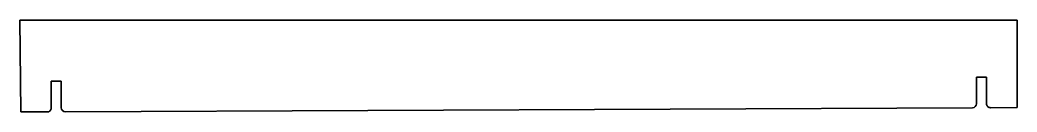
# Model space of a CAD drawing. Extents: x 52 to 541, y 186 to 231.
import ezdxf

# ---------------------------------------------------------------- set-up
doc = ezdxf.new("R2010")
doc.units = 0

msp = doc.modelspace()

# ---------------------------------------------------------------- linework, layer by layer
at = {"color": 7, "lineweight": 35}
for p, q in [((52.270241, 231.417435), (52.665573, 186.417999)), ((541.493164, 231.417435), (52.270241, 231.417435)), ((541.493164, 188.565201), (541.493164, 231.417435)), ((67.533798, 201.417435), (72.4338, 201.417435)), ((67.64785, 188.435577), (67.533798, 201.417435)), ((72.4338, 201.417435), (72.54731, 188.496567)), ((521.593323, 203.499313), (526.493347, 203.499313)), ((521.593323, 190.469025), (521.593323, 203.499313)), ((526.493347, 203.499313), (526.493347, 190.508118)), ((52.665573, 186.417999), (65.647926, 186.417999)), ((74.556023, 186.51416), (519.602112, 188.469055)), ((528.502136, 188.508148), (541.493164, 188.565201))]:
    msp.add_line(p, q, dxfattribs=at)
for centre, start, end in [((65.647926, 188.417999), 269.999997, 0.503346), ((74.547234, 188.514145), 180.503339, 270.251676), ((519.593323, 190.469025), 270.251676, 360), ((528.493347, 190.508118), 180.000005, 270.251676)]:
    msp.add_arc(centre, 2, start, end, dxfattribs=at)

doc.saveas('drawing.dxf')
